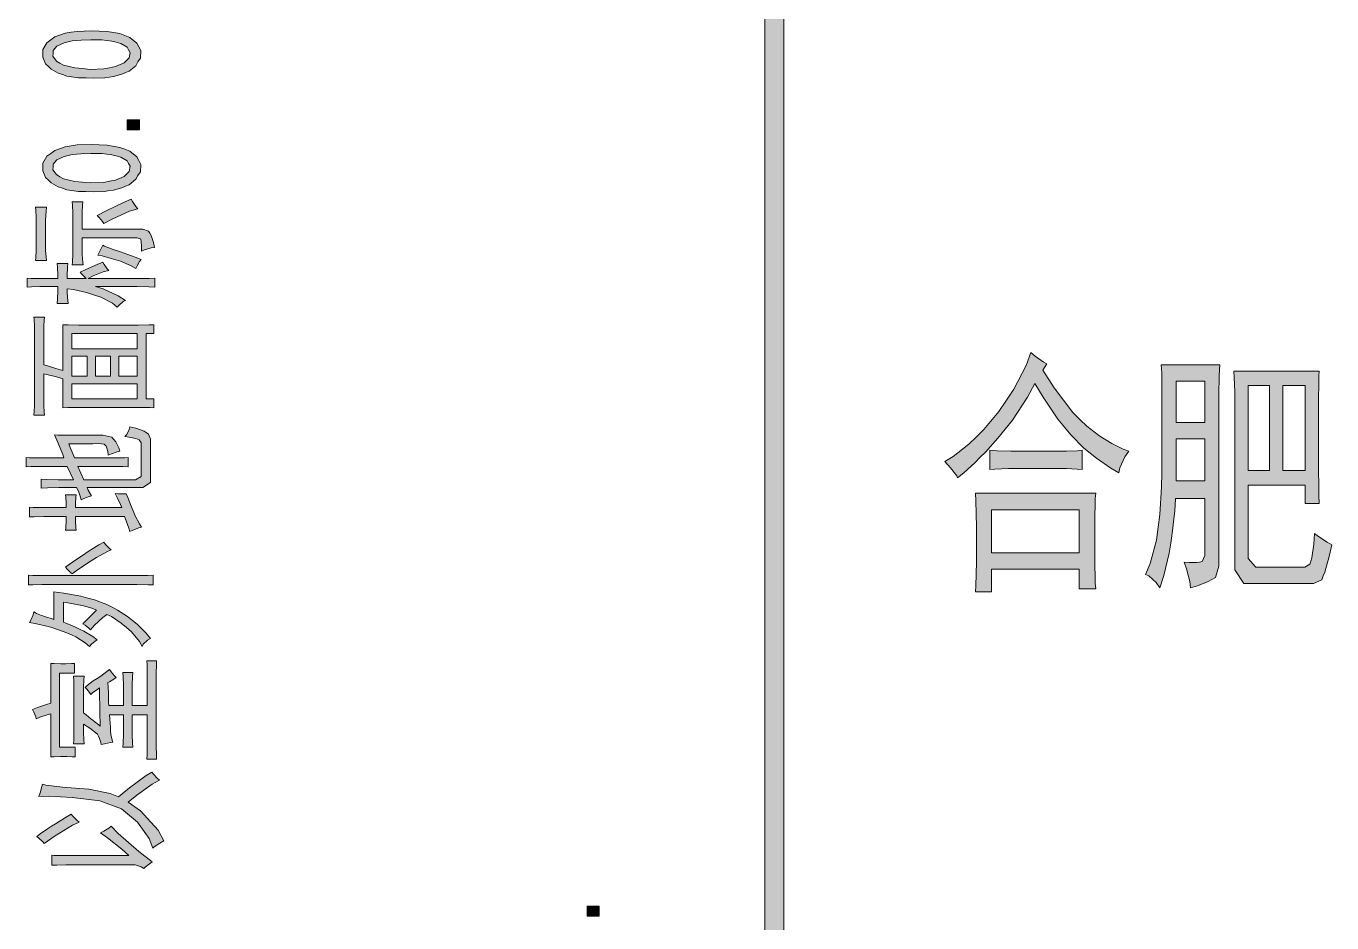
# Model space of a CAD drawing. Header units: millimetres. Extents: x 388 to 64525, y 87 to 607.
# Drawn here: x 64445.58 to 64478.62, y 561.09 to 583.79 of the extents above; entities that cross this region are included whole.
import ezdxf

# ---------------------------------------------------------------- set-up
doc = ezdxf.new("R2010")
doc.units = ezdxf.units.MM

msp = doc.modelspace()

# ---------------------------------------------------------------- hatches: boundary and pattern name
h = msp.add_hatch(color=0)
h.dxf.hatch_style = 2
h.paths.add_polyline_path([(64464.748, 320.182), (64464.268, 320.182), (64464.268, 597.224), (64464.748, 597.224)])
h = msp.add_hatch(color=0)
h.paths.add_polyline_path([(64447.087, 582.476), (64446.901, 582.483), (64446.604, 582.526), (64446.496, 582.562), (64446.389, 582.598), (64446.21, 582.702), (64446.138, 582.77), (64446.07, 582.838), (64445.998, 583.003), (64445.998, 583.099), (64445.998, 583.2), (64446.098, 583.368), (64446.202, 583.443), (64446.303, 583.515), (64446.561, 583.612), (64446.715, 583.633), (64446.869, 583.655), (64447.223, 583.669), (64447.424, 583.662), (64447.625, 583.655), (64447.951, 583.598), (64448.076, 583.551), (64448.202, 583.501), (64448.377, 583.357), (64448.427, 583.264), (64448.478, 583.168), (64448.467, 582.978), (64448.406, 582.881), (64448.349, 582.784), (64448.187, 582.652), (64448.091, 582.612), (64447.994, 582.573), (64447.786, 582.515), (64447.675, 582.498), (64447.567, 582.483), (64447.274, 582.472)])
h.paths.add_polyline_path([(64447.001, 582.713), (64447.195, 582.695), (64447.539, 582.705), (64447.689, 582.734), (64447.84, 582.763), (64448.055, 582.856), (64448.119, 582.92), (64448.18, 582.985), (64448.205, 583.117), (64448.169, 583.185), (64448.13, 583.254), (64447.976, 583.35), (64447.858, 583.383), (64447.743, 583.411), (64447.489, 583.443), (64447.352, 583.443), (64447.216, 583.443), (64446.966, 583.436), (64446.854, 583.426), (64446.743, 583.418), (64446.539, 583.368), (64446.446, 583.325), (64446.356, 583.282), (64446.26, 583.171), (64446.256, 583.099), (64446.253, 583.031), (64446.342, 582.906), (64446.432, 582.852), (64446.525, 582.799), (64446.808, 582.73)])
h = msp.add_hatch(color=0)
h.dxf.hatch_style = 2
h.paths.add_polyline_path([(64448.442, 581.419), (64448.442, 581.161), (64448.134, 581.161), (64448.134, 581.419)])
h = msp.add_hatch(color=0)
h.paths.add_polyline_path([(64447.087, 579.599), (64446.901, 579.606), (64446.604, 579.649), (64446.496, 579.685), (64446.389, 579.721), (64446.21, 579.825), (64446.138, 579.893), (64446.07, 579.961), (64445.998, 580.126), (64445.998, 580.222), (64445.998, 580.323), (64446.098, 580.495), (64446.202, 580.566), (64446.303, 580.638), (64446.561, 580.735), (64446.715, 580.756), (64446.869, 580.781), (64447.223, 580.796), (64447.424, 580.785), (64447.625, 580.778), (64447.951, 580.72), (64448.076, 580.674), (64448.202, 580.627), (64448.377, 580.484), (64448.427, 580.387), (64448.478, 580.29), (64448.467, 580.101), (64448.406, 580.004), (64448.349, 579.911), (64448.187, 579.775), (64448.091, 579.735), (64447.994, 579.696), (64447.786, 579.638), (64447.675, 579.624), (64447.567, 579.606), (64447.274, 579.595)])
h.paths.add_polyline_path([(64447.001, 579.835), (64447.195, 579.821), (64447.539, 579.832), (64447.689, 579.861), (64447.84, 579.886), (64448.055, 579.979), (64448.119, 580.043), (64448.18, 580.108), (64448.205, 580.24), (64448.169, 580.308), (64448.13, 580.376), (64447.976, 580.473), (64447.858, 580.505), (64447.743, 580.534), (64447.489, 580.566), (64447.352, 580.566), (64447.216, 580.566), (64446.966, 580.559), (64446.854, 580.548), (64446.743, 580.541), (64446.539, 580.491), (64446.446, 580.448), (64446.356, 580.405), (64446.26, 580.294), (64446.256, 580.222), (64446.253, 580.154), (64446.342, 580.029), (64446.432, 579.975), (64446.525, 579.925), (64446.808, 579.853)])
h = msp.add_hatch(color=0)
h.dxf.hatch_style = 2
h.paths.add_polyline_path([(64446.758, 578.947), (64446.758, 579.062), (64446.751, 579.259), (64446.743, 579.341), (64447.009, 579.341), (64447.001, 579.259), (64446.994, 579.083), (64446.994, 578.993), (64446.994, 578.646), (64448.413, 578.646), (64448.528, 578.646), (64448.675, 578.596), (64448.707, 578.546), (64448.743, 578.492), (64448.8, 578.313), (64448.821, 578.184), (64448.736, 578.173), (64448.574, 578.13), (64448.499, 578.094), (64448.499, 578.209), (64448.488, 578.349), (64448.478, 578.377), (64448.467, 578.402), (64448.384, 578.431), (64448.316, 578.431), (64446.994, 578.431), (64446.994, 578.151), (64446.994, 578.012), (64447.009, 577.807), (64447.023, 577.747), (64446.743, 577.747), (64446.751, 577.818), (64446.758, 578.022), (64446.758, 578.151)])
h = msp.add_hatch(color=0)
h.dxf.hatch_style = 2
h.paths.add_polyline_path([(64447.374, 578.993), (64447.614, 579.119), (64448.04, 579.327), (64448.23, 579.409), (64448.266, 579.348), (64448.352, 579.223), (64448.399, 579.162), (64448.194, 579.101), (64447.768, 578.915), (64447.542, 578.793), (64447.507, 578.847), (64447.424, 578.947)])
h = msp.add_hatch(color=0)
h.dxf.hatch_style = 2
h.paths.add_polyline_path([(64445.83, 578.825), (64445.83, 578.943), (64445.823, 579.133), (64445.815, 579.208), (64446.095, 579.208), (64446.081, 579.101), (64446.07, 578.875), (64446.07, 578.757), (64446.07, 578.209), (64446.07, 578.116), (64446.081, 577.944), (64446.095, 577.858), (64445.815, 577.858), (64445.823, 577.936), (64445.83, 578.112), (64445.83, 578.209)])
h = msp.add_hatch(color=0)
h.dxf.hatch_style = 2
h.paths.add_polyline_path([(64447.514, 578.241), (64447.557, 578.22), (64447.782, 578.134), (64447.965, 578.073), (64448.148, 578.012), (64448.406, 577.915), (64448.485, 577.883), (64448.449, 577.829), (64448.384, 577.718), (64448.356, 577.657), (64448.216, 577.729), (64447.962, 577.84), (64447.843, 577.876), (64447.729, 577.911), (64447.499, 577.972), (64447.388, 577.994), (64447.424, 578.055), (64447.485, 578.18)])
h = msp.add_hatch(color=0)
h.dxf.hatch_style = 2
h.paths.add_polyline_path([(64446.041, 577.195), (64445.926, 577.195), (64445.711, 577.191), (64445.604, 577.184), (64445.604, 577.41), (64445.704, 577.403), (64445.919, 577.399), (64446.041, 577.399), (64446.378, 577.399), (64446.378, 577.489), (64446.371, 577.678), (64446.364, 577.779), (64446.629, 577.779), (64446.622, 577.678), (64446.614, 577.489), (64446.614, 577.399), (64447.095, 577.399), (64447.059, 577.438), (64446.98, 577.517), (64446.94, 577.557), (64447.087, 577.628), (64447.374, 577.757), (64447.514, 577.815), (64447.55, 577.754), (64447.628, 577.646), (64447.668, 577.6), (64447.528, 577.567), (64447.27, 577.467), (64447.148, 577.399), (64448.245, 577.399), (64448.392, 577.399), (64448.689, 577.403), (64448.836, 577.41), (64448.836, 577.184), (64448.682, 577.191), (64448.384, 577.195), (64448.245, 577.195), (64447.331, 577.195), (64447.528, 577.141), (64447.908, 576.965), (64448.091, 576.847), (64448.033, 576.815), (64447.929, 576.729), (64447.879, 576.679), (64447.761, 576.776), (64447.464, 576.93), (64447.284, 576.987), (64447.105, 577.048), (64446.772, 577.123), (64446.614, 577.141), (64446.614, 577.034), (64446.629, 576.847), (64446.643, 576.768), (64446.364, 576.768), (64446.371, 576.876), (64446.378, 577.087), (64446.378, 577.195)])
h = msp.add_hatch(color=0)
h.paths.add_polyline_path([(64445.787, 576.116), (64445.787, 576.202), (64445.78, 576.353), (64445.772, 576.421), (64446.041, 576.421), (64446.034, 576.342), (64446.027, 576.192), (64446.027, 576.116), (64446.027, 575.217), (64446.088, 575.196), (64446.328, 575.124), (64446.503, 575.074), (64446.503, 576.231), (64446.636, 576.224), (64446.912, 576.217), (64447.052, 576.217), (64448.259, 576.217), (64448.413, 576.217), (64448.689, 576.224), (64448.807, 576.231), (64448.807, 576.005), (64448.61, 576.005), (64448.61, 574.354), (64448.807, 574.354), (64448.807, 574.128), (64448.714, 574.135), (64448.449, 574.139), (64448.273, 574.139), (64447.023, 574.139), (64446.89, 574.139), (64446.629, 574.135), (64446.503, 574.128), (64446.503, 574.859), (64446.342, 574.909), (64446.102, 574.97), (64446.027, 574.984), (64446.027, 574.275), (64446.027, 574.189), (64446.034, 574.02), (64446.041, 573.938), (64445.772, 573.938), (64445.78, 574.027), (64445.787, 574.196), (64445.787, 574.275)])
h.paths.add_polyline_path([(64448.384, 574.737), (64446.729, 574.737), (64446.729, 574.354), (64448.384, 574.354)])
h.paths.add_polyline_path([(64448.384, 576.005), (64446.729, 576.005), (64446.729, 575.622), (64448.384, 575.622)])
h.paths.add_polyline_path([(64448.384, 575.432), (64447.922, 575.432), (64447.922, 574.927), (64448.384, 574.927)])
h.paths.add_polyline_path([(64447.123, 575.432), (64446.729, 575.432), (64446.729, 574.927), (64447.123, 574.927)])
h.paths.add_polyline_path([(64447.711, 575.432), (64447.331, 575.432), (64447.331, 574.927), (64447.711, 574.927)])
h = msp.add_hatch(color=0)
h.dxf.hatch_style = 2
h.paths.add_polyline_path([(64471.305, 575.084), (64471.595, 574.629), (64472.064, 574.006), (64472.243, 573.834), (64472.422, 573.666), (64472.752, 573.408), (64472.903, 573.314), (64473.053, 573.225), (64473.343, 573.082), (64473.483, 573.028), (64473.383, 572.888), (64473.254, 572.612), (64473.225, 572.483), (64473.024, 572.601), (64472.662, 572.849), (64472.505, 572.978), (64472.344, 573.107), (64472.018, 573.44), (64471.853, 573.64), (64471.688, 573.841), (64471.315, 574.393), (64471.104, 574.744), (64470.914, 574.393), (64470.538, 573.816), (64470.355, 573.587), (64470.169, 573.361), (64469.853, 573.003), (64469.724, 572.874), (64469.595, 572.745), (64469.305, 572.483), (64469.144, 572.354), (64469.126, 572.404), (64468.965, 572.612), (64468.825, 572.77), (64469.033, 572.899), (64469.434, 573.211), (64469.624, 573.393), (64469.814, 573.576), (64470.194, 574.038), (64470.384, 574.318), (64470.574, 574.597), (64470.885, 575.199), (64471.004, 575.525), (64471.115, 575.436), (64471.315, 575.292), (64471.405, 575.238)])
h = msp.add_hatch(color=0)
h.paths.add_polyline_path([(64474.884, 570.222), (64475.013, 570.208), (64475.206, 570.208), (64475.274, 570.222), (64475.339, 570.237), (64475.403, 570.391), (64475.403, 570.534), (64475.403, 571.835), (64474.662, 571.835), (64474.644, 571.523), (64474.583, 570.957), (64474.544, 570.702), (64474.504, 570.448), (64474.364, 569.886), (64474.264, 569.574), (64474.174, 569.703), (64473.992, 569.871), (64473.902, 569.911), (64474.024, 570.183), (64474.182, 570.781), (64474.225, 571.107), (64474.264, 571.43), (64474.307, 572.121), (64474.314, 572.483), (64474.318, 572.849), (64474.321, 573.615), (64474.321, 574.017), (64474.321, 574.422), (64474.314, 575.016), (64474.303, 575.213), (64475.783, 575.213), (64475.772, 574.952), (64475.762, 574.447), (64475.762, 574.199), (64475.762, 570.351), (64475.762, 570.118), (64475.672, 569.832), (64475.583, 569.782), (64475.493, 569.728), (64475.224, 569.624), (64475.042, 569.574), (64475.024, 569.728), (64474.941, 570.054)])
h.paths.add_polyline_path([(64475.403, 572.275), (64475.403, 573.343), (64474.683, 573.343), (64474.683, 572.275)])
h.paths.add_polyline_path([(64475.403, 573.759), (64475.403, 574.798), (64474.683, 574.798), (64474.683, 573.759)])
h = msp.add_hatch(color=0)
h.paths.add_polyline_path([(64478.302, 575.056), (64478.291, 574.941), (64478.281, 574.146), (64478.281, 573.472), (64478.281, 572.795), (64478.291, 571.914), (64478.302, 571.702), (64477.944, 571.702), (64477.944, 572.171), (64476.503, 572.171), (64476.503, 570.534), (64476.503, 570.312), (64476.693, 570.093), (64476.883, 570.093), (64477.822, 570.093), (64477.933, 570.093), (64478.066, 570.169), (64478.091, 570.247), (64478.116, 570.326), (64478.162, 570.677), (64478.184, 570.95), (64478.281, 570.871), (64478.503, 570.728), (64478.621, 570.663), (64478.553, 570.366), (64478.442, 569.968), (64478.402, 569.871), (64478.363, 569.774), (64478.152, 569.678), (64477.983, 569.678), (64476.622, 569.678), (64476.392, 569.678), (64476.163, 570.029), (64476.163, 570.376), (64476.163, 574.303), (64476.163, 574.525), (64476.152, 574.902), (64476.142, 575.056)])
h.paths.add_polyline_path([(64477.944, 572.537), (64477.944, 574.694), (64477.381, 574.694), (64477.381, 572.537)])
h.paths.add_polyline_path([(64477.041, 572.537), (64477.041, 574.694), (64476.503, 574.694), (64476.503, 572.537)])
h = msp.add_hatch(color=0)
h.dxf.hatch_style = 2
h.paths.add_polyline_path([(64447.234, 571.903), (64447.148, 571.874), (64447.016, 571.824), (64446.966, 571.802), (64446.951, 571.863), (64446.897, 572.017), (64446.854, 572.107), (64446.532, 572.107), (64446.407, 572.107), (64446.116, 572.1), (64445.955, 572.096), (64445.955, 572.318), (64446.102, 572.315), (64446.385, 572.308), (64446.518, 572.308), (64446.772, 572.308), (64446.614, 572.644), (64446.055, 572.644), (64445.934, 572.644), (64445.697, 572.641), (64445.575, 572.634), (64445.575, 572.87), (64445.661, 572.863), (64445.905, 572.859), (64446.07, 572.859), (64446.532, 572.859), (64446.503, 572.942), (64446.385, 573.236), (64446.292, 573.443), (64446.378, 573.436), (64446.622, 573.433), (64446.783, 573.433), (64447.331, 573.433), (64447.514, 573.436), (64447.747, 573.383), (64447.797, 573.325), (64447.843, 573.264), (64447.922, 573.117), (64447.951, 573.028), (64447.879, 573.01), (64447.732, 572.96), (64447.653, 572.927), (64447.643, 573.028), (64447.603, 573.153), (64447.578, 573.178), (64447.553, 573.203), (64447.395, 573.225), (64447.263, 573.218), (64446.657, 573.218), (64446.693, 573.125), (64446.765, 572.942), (64446.797, 572.859), (64447.739, 572.859), (64447.865, 572.859), (64448.076, 572.863), (64448.162, 572.87), (64448.162, 572.634), (64448.033, 572.641), (64447.825, 572.644), (64447.739, 572.644), (64446.883, 572.644), (64447.037, 572.308), (64448.202, 572.308), (64448.345, 572.308), (64448.485, 572.386), (64448.485, 572.465), (64448.485, 573.185), (64448.485, 573.239), (64448.438, 573.314), (64448.392, 573.332), (64448.349, 573.347), (64448.187, 573.383), (64448.076, 573.397), (64448.126, 573.454), (64448.187, 573.58), (64448.202, 573.644), (64448.356, 573.612), (64448.564, 573.54), (64448.617, 573.501), (64448.671, 573.461), (64448.721, 573.336), (64448.721, 573.254), (64448.721, 572.365), (64448.721, 572.24), (64448.531, 572.111), (64448.345, 572.107), (64447.123, 572.107), (64447.148, 572.039), (64447.206, 571.939)])
h = msp.add_hatch(color=0)
h.dxf.hatch_style = 2
h.paths.add_polyline_path([(64471.745, 573.028), (64471.903, 573.028), (64472.182, 573.042), (64472.304, 573.056), (64472.304, 572.562), (64472.175, 572.576), (64471.903, 572.587), (64471.763, 572.587), (64470.645, 572.587), (64470.434, 572.587), (64470.093, 572.576), (64469.965, 572.562), (64469.965, 573.056), (64470.154, 573.042), (64470.495, 573.028), (64470.645, 573.028)])
h = msp.add_hatch(color=0)
h.dxf.hatch_style = 2
h.paths.add_polyline_path([(64447.994, 571.602), (64447.965, 571.681), (64447.879, 571.86), (64447.825, 571.96), (64447.901, 571.953), (64448.04, 571.949), (64448.105, 571.949), (64448.148, 571.853), (64448.237, 571.638), (64448.288, 571.516), (64448.338, 571.394), (64448.442, 571.19), (64448.499, 571.107), (64448.427, 571.089), (64448.28, 571.032), (64448.202, 570.993), (64448.177, 571.079), (64448.105, 571.269), (64448.062, 571.376), (64446.826, 571.376), (64446.826, 571.269), (64446.833, 571.093), (64446.84, 571.029), (64446.575, 571.029), (64446.582, 571.093), (64446.589, 571.269), (64446.589, 571.376), (64446.138, 571.376), (64446.02, 571.376), (64445.78, 571.369), (64445.661, 571.365), (64445.661, 571.613), (64445.751, 571.605), (64445.991, 571.602), (64446.138, 571.602), (64446.589, 571.602), (64446.589, 571.702), (64446.582, 571.863), (64446.575, 571.928), (64446.84, 571.928), (64446.833, 571.863), (64446.826, 571.702), (64446.826, 571.602)])
h = msp.add_hatch(color=0)
h.paths.add_polyline_path([(64472.645, 571.964), (64472.634, 571.835), (64472.623, 571.236), (64472.623, 570.767), (64472.623, 570.301), (64472.634, 569.688), (64472.645, 569.545), (64472.225, 569.545), (64472.225, 570.04), (64470.004, 570.04), (64470.004, 569.47), (64469.603, 569.47), (64469.613, 569.624), (64469.624, 570.222), (64469.624, 570.663), (64469.624, 571.118), (64469.613, 571.77), (64469.603, 571.964)])
h.paths.add_polyline_path([(64472.225, 570.455), (64472.225, 571.548), (64470.004, 571.548), (64470.004, 570.455)])
h = msp.add_hatch(color=0)
h.dxf.hatch_style = 2
h.paths.add_polyline_path([(64446.575, 570.093), (64446.643, 570.144), (64446.858, 570.294), (64447.001, 570.391), (64447.145, 570.491), (64447.417, 570.656), (64447.542, 570.724), (64447.585, 570.667), (64447.675, 570.573), (64447.725, 570.534), (64447.614, 570.484), (64447.36, 570.341), (64447.22, 570.251), (64447.08, 570.161), (64446.84, 570), (64446.743, 569.925), (64446.7, 569.961), (64446.614, 570.043)])
h = msp.add_hatch(color=0)
h.dxf.hatch_style = 2
h.paths.add_polyline_path([(64445.633, 569.893), (64445.744, 569.886), (64445.969, 569.882), (64446.081, 569.882), (64448.245, 569.882), (64448.377, 569.882), (64448.653, 569.886), (64448.793, 569.893), (64448.793, 569.646), (64448.653, 569.649), (64448.377, 569.656), (64448.245, 569.656), (64446.081, 569.656), (64445.969, 569.656), (64445.744, 569.649), (64445.633, 569.646)])
h = msp.add_hatch(color=0)
h.dxf.hatch_style = 2
h.paths.add_polyline_path([(64445.772, 568.961), (64445.837, 568.925), (64445.962, 568.872), (64446.027, 568.854), (64446.088, 568.832), (64446.217, 568.793), (64446.278, 568.768), (64446.278, 569.466), (64446.532, 569.438), (64446.958, 569.362), (64447.134, 569.312), (64447.309, 569.266), (64447.621, 569.147), (64447.754, 569.079), (64447.886, 569.008), (64448.144, 568.843), (64448.266, 568.746), (64448.388, 568.649), (64448.617, 568.42), (64448.721, 568.284), (64448.646, 568.245), (64448.538, 568.144), (64448.513, 568.083), (64448.442, 568.212), (64448.241, 568.456), (64448.112, 568.567), (64447.983, 568.678), (64447.732, 568.843), (64447.614, 568.893), (64447.514, 568.818), (64447.309, 568.628), (64447.206, 568.51), (64447.163, 568.549), (64447.066, 568.624), (64447.009, 568.657), (64447.123, 568.768), (64447.299, 568.943), (64447.36, 569.004), (64447.263, 569.044), (64447.059, 569.104), (64446.951, 569.13), (64446.847, 569.151), (64446.629, 569.19), (64446.518, 569.208), (64446.518, 568.703), (64446.607, 568.667), (64446.811, 568.581), (64446.926, 568.528), (64447.037, 568.474), (64447.263, 568.338), (64447.374, 568.252), (64447.324, 568.223), (64447.227, 568.141), (64447.177, 568.083), (64447.066, 568.18), (64446.837, 568.327), (64446.722, 568.381), (64446.604, 568.434), (64446.371, 568.52), (64446.249, 568.556), (64446.131, 568.589), (64445.837, 568.657), (64445.661, 568.689), (64445.697, 568.753), (64445.751, 568.886)])
h = msp.add_hatch(color=0)
h.dxf.hatch_style = 2
h.paths.add_polyline_path([(64446.786, 566.994), (64446.786, 567.059), (64446.779, 567.227), (64446.772, 567.334), (64447.041, 567.334), (64447.034, 567.231), (64447.026, 567.062), (64447.026, 566.994), (64447.026, 566.41), (64447.091, 566.356), (64447.209, 566.256), (64447.266, 566.217), (64447.32, 566.174), (64447.413, 566.102), (64447.446, 566.073), (64447.446, 566.159), (64447.442, 566.349), (64447.442, 566.457), (64447.438, 566.564), (64447.435, 566.854), (64447.435, 567.041), (64447.378, 567.001), (64447.266, 566.919), (64447.209, 566.872), (64447.18, 566.919), (64447.109, 567.008), (64447.069, 567.051), (64447.123, 567.102), (64447.274, 567.216), (64447.37, 567.277), (64447.464, 567.338), (64447.621, 567.449), (64447.686, 567.503), (64447.729, 567.446), (64447.811, 567.345), (64447.854, 567.299), (64447.793, 567.256), (64447.686, 567.191), (64447.643, 567.177), (64447.65, 567.059), (64447.657, 566.894), (64447.657, 566.851), (64447.657, 566.804), (64447.664, 566.675), (64447.671, 566.593), (64448.037, 566.593), (64448.037, 567.041), (64448.037, 567.127), (64448.03, 567.317), (64448.022, 567.424), (64448.277, 567.424), (64448.27, 567.317), (64448.263, 567.127), (64448.263, 567.041), (64448.263, 566.593), (64448.642, 566.593), (64448.642, 567.299), (64448.642, 567.41), (64448.635, 567.625), (64448.628, 567.725), (64448.879, 567.725), (64448.872, 567.625), (64448.864, 567.41), (64448.864, 567.299), (64448.864, 565.658), (64448.864, 565.565), (64448.872, 565.35), (64448.879, 565.231), (64448.628, 565.231), (64448.635, 565.35), (64448.642, 565.565), (64448.642, 565.658), (64448.642, 566.356), (64448.263, 566.356), (64448.263, 565.962), (64448.263, 565.851), (64448.27, 565.636), (64448.277, 565.536), (64448.022, 565.536), (64448.03, 565.636), (64448.037, 565.855), (64448.037, 565.973), (64448.037, 566.356), (64447.686, 566.356), (64447.693, 566.249), (64447.707, 566.045), (64447.714, 565.951), (64447.722, 565.855), (64447.75, 565.715), (64447.772, 565.668), (64447.707, 565.654), (64447.56, 565.618), (64447.474, 565.604), (64447.467, 565.654), (64447.435, 565.758), (64447.406, 565.812), (64447.378, 565.865), (64447.188, 566.02), (64447.026, 566.12), (64447.026, 566.005), (64447.026, 565.912), (64447.034, 565.722), (64447.041, 565.625), (64446.772, 565.625), (64446.779, 565.722), (64446.786, 565.912), (64446.786, 566.005)])
h = msp.add_hatch(color=0)
h.dxf.hatch_style = 2
h.paths.add_polyline_path([(64445.733, 566.489), (64445.862, 566.539), (64446.091, 566.618), (64446.199, 566.647), (64446.199, 567.657), (64446.288, 567.653), (64446.45, 567.646), (64446.521, 567.646), (64446.582, 567.646), (64446.725, 567.653), (64446.801, 567.657), (64446.801, 567.41), (64446.421, 567.41), (64446.421, 565.536), (64446.815, 565.536), (64446.815, 565.289), (64446.743, 565.292), (64446.604, 565.299), (64446.536, 565.299), (64446.457, 565.299), (64446.288, 565.292), (64446.199, 565.289), (64446.199, 566.378), (64446.106, 566.36), (64445.923, 566.299), (64445.833, 566.252), (64445.819, 566.306), (64445.769, 566.424)])
h = msp.add_hatch(color=0)
h.dxf.hatch_style = 2
h.paths.add_polyline_path([(64445.987, 564.601), (64446.077, 564.576), (64446.5, 564.522), (64446.829, 564.497), (64447.159, 564.472), (64447.7, 564.361), (64447.911, 564.278), (64448.191, 564.508), (64448.614, 564.823), (64448.753, 564.905), (64448.796, 564.855), (64448.893, 564.755), (64448.95, 564.705), (64448.768, 564.601), (64448.374, 564.321), (64448.162, 564.142), (64448.467, 563.924), (64448.915, 563.433), (64449.062, 563.164), (64448.958, 563.107), (64448.818, 563.017), (64448.782, 562.985), (64448.689, 563.225), (64448.395, 563.637), (64448.191, 563.805), (64447.987, 563.974), (64447.438, 564.181), (64447.091, 564.221), (64446.74, 564.26), (64446.149, 564.293), (64445.901, 564.289), (64445.93, 564.382), (64445.973, 564.54)])
h = msp.add_hatch(color=0)
h.dxf.hatch_style = 2
h.paths.add_polyline_path([(64445.848, 563.275), (64445.93, 563.34), (64446.116, 563.468), (64446.217, 563.537), (64446.321, 563.601), (64446.568, 563.755), (64446.718, 563.838), (64446.758, 563.787), (64446.858, 563.687), (64446.915, 563.637), (64446.751, 563.562), (64446.31, 563.293), (64446.03, 563.096), (64445.995, 563.142), (64445.901, 563.232)])
h = msp.add_hatch(color=0)
h.dxf.hatch_style = 2
h.paths.add_polyline_path([(64447.46, 563.368), (64447.539, 563.408), (64447.671, 563.49), (64447.729, 563.537), (64447.904, 563.35), (64448.424, 562.899), (64448.768, 562.637), (64448.696, 562.587), (64448.592, 562.501), (64448.556, 562.469), (64448.488, 562.512), (64448.331, 562.558), (64448.248, 562.558), (64446.69, 562.558), (64446.582, 562.558), (64446.353, 562.551), (64446.224, 562.548), (64446.224, 562.806), (64446.274, 562.798), (64446.435, 562.795), (64446.55, 562.795), (64448.177, 562.795), (64447.994, 562.956), (64447.636, 563.243)])
h = msp.add_hatch(color=0)
h.dxf.hatch_style = 2
h.paths.add_polyline_path([(64460.079, 561.516), (64460.079, 561.258), (64459.771, 561.258), (64459.771, 561.516)])

# ---------------------------------------------------------------- linework, layer by layer
at = {"color": 0, "lineweight": 0}
for points in [[(64464.748, 320.182), (64464.268, 320.182), (64464.268, 597.224), (64464.748, 597.224)], [(64447.087, 582.476), (64446.901, 582.483), (64446.604, 582.526), (64446.496, 582.562), (64446.389, 582.598), (64446.21, 582.702), (64446.138, 582.77), (64446.07, 582.838), (64445.998, 583.003), (64445.998, 583.099), (64445.998, 583.2), (64446.098, 583.368), (64446.202, 583.443), (64446.303, 583.515), (64446.561, 583.612), (64446.715, 583.633), (64446.869, 583.655), (64447.223, 583.669), (64447.424, 583.662), (64447.625, 583.655), (64447.951, 583.598), (64448.076, 583.551), (64448.202, 583.501), (64448.377, 583.357), (64448.427, 583.264), (64448.478, 583.168), (64448.467, 582.978), (64448.406, 582.881), (64448.349, 582.784), (64448.187, 582.652), (64448.091, 582.612), (64447.994, 582.573), (64447.786, 582.515), (64447.675, 582.498), (64447.567, 582.483), (64447.274, 582.472)], [(64447.001, 582.713), (64447.195, 582.695), (64447.539, 582.705), (64447.689, 582.734), (64447.84, 582.763), (64448.055, 582.856), (64448.119, 582.92), (64448.18, 582.985), (64448.205, 583.117), (64448.169, 583.185), (64448.13, 583.254), (64447.976, 583.35), (64447.858, 583.383), (64447.743, 583.411), (64447.489, 583.443), (64447.352, 583.443), (64447.216, 583.443), (64446.966, 583.436), (64446.854, 583.426), (64446.743, 583.418), (64446.539, 583.368), (64446.446, 583.325), (64446.356, 583.282), (64446.26, 583.171), (64446.256, 583.099), (64446.253, 583.031), (64446.342, 582.906), (64446.432, 582.852), (64446.525, 582.799), (64446.808, 582.73)], [(64448.442, 581.419), (64448.442, 581.161), (64448.134, 581.161), (64448.134, 581.419)], [(64447.087, 579.599), (64446.901, 579.606), (64446.604, 579.649), (64446.496, 579.685), (64446.389, 579.721), (64446.21, 579.825), (64446.138, 579.893), (64446.07, 579.961), (64445.998, 580.126), (64445.998, 580.222), (64445.998, 580.323), (64446.098, 580.495), (64446.202, 580.566), (64446.303, 580.638), (64446.561, 580.735), (64446.715, 580.756), (64446.869, 580.781), (64447.223, 580.796), (64447.424, 580.785), (64447.625, 580.778), (64447.951, 580.72), (64448.076, 580.674), (64448.202, 580.627), (64448.377, 580.484), (64448.427, 580.387), (64448.478, 580.29), (64448.467, 580.101), (64448.406, 580.004), (64448.349, 579.911), (64448.187, 579.775), (64448.091, 579.735), (64447.994, 579.696), (64447.786, 579.638), (64447.675, 579.624), (64447.567, 579.606), (64447.274, 579.595)], [(64447.001, 579.835), (64447.195, 579.821), (64447.539, 579.832), (64447.689, 579.861), (64447.84, 579.886), (64448.055, 579.979), (64448.119, 580.043), (64448.18, 580.108), (64448.205, 580.24), (64448.169, 580.308), (64448.13, 580.376), (64447.976, 580.473), (64447.858, 580.505), (64447.743, 580.534), (64447.489, 580.566), (64447.352, 580.566), (64447.216, 580.566), (64446.966, 580.559), (64446.854, 580.548), (64446.743, 580.541), (64446.539, 580.491), (64446.446, 580.448), (64446.356, 580.405), (64446.26, 580.294), (64446.256, 580.222), (64446.253, 580.154), (64446.342, 580.029), (64446.432, 579.975), (64446.525, 579.925), (64446.808, 579.853)], [(64446.758, 578.947), (64446.758, 579.062), (64446.751, 579.259), (64446.743, 579.341), (64447.009, 579.341), (64447.001, 579.259), (64446.994, 579.083), (64446.994, 578.993), (64446.994, 578.646), (64448.413, 578.646), (64448.528, 578.646), (64448.675, 578.596), (64448.707, 578.546), (64448.743, 578.492), (64448.8, 578.313), (64448.821, 578.184), (64448.736, 578.173), (64448.574, 578.13), (64448.499, 578.094), (64448.499, 578.209), (64448.488, 578.349), (64448.478, 578.377), (64448.467, 578.402), (64448.384, 578.431), (64448.316, 578.431), (64446.994, 578.431), (64446.994, 578.151), (64446.994, 578.012), (64447.009, 577.807), (64447.023, 577.747), (64446.743, 577.747), (64446.751, 577.818), (64446.758, 578.022), (64446.758, 578.151)], [(64447.374, 578.993), (64447.614, 579.119), (64448.04, 579.327), (64448.23, 579.409), (64448.266, 579.348), (64448.352, 579.223), (64448.399, 579.162), (64448.194, 579.101), (64447.768, 578.915), (64447.542, 578.793), (64447.507, 578.847), (64447.424, 578.947)], [(64445.83, 578.825), (64445.83, 578.943), (64445.823, 579.133), (64445.815, 579.208), (64446.095, 579.208), (64446.081, 579.101), (64446.07, 578.875), (64446.07, 578.757), (64446.07, 578.209), (64446.07, 578.116), (64446.081, 577.944), (64446.095, 577.858), (64445.815, 577.858), (64445.823, 577.936), (64445.83, 578.112), (64445.83, 578.209)], [(64447.514, 578.241), (64447.557, 578.22), (64447.782, 578.134), (64447.965, 578.073), (64448.148, 578.012), (64448.406, 577.915), (64448.485, 577.883), (64448.449, 577.829), (64448.384, 577.718), (64448.356, 577.657), (64448.216, 577.729), (64447.962, 577.84), (64447.843, 577.876), (64447.729, 577.911), (64447.499, 577.972), (64447.388, 577.994), (64447.424, 578.055), (64447.485, 578.18)], [(64446.041, 577.195), (64445.926, 577.195), (64445.711, 577.191), (64445.604, 577.184), (64445.604, 577.41), (64445.704, 577.403), (64445.919, 577.399), (64446.041, 577.399), (64446.378, 577.399), (64446.378, 577.489), (64446.371, 577.678), (64446.364, 577.779), (64446.629, 577.779), (64446.622, 577.678), (64446.614, 577.489), (64446.614, 577.399), (64447.095, 577.399), (64447.059, 577.438), (64446.98, 577.517), (64446.94, 577.557), (64447.087, 577.628), (64447.374, 577.757), (64447.514, 577.815), (64447.55, 577.754), (64447.628, 577.646), (64447.668, 577.6), (64447.528, 577.567), (64447.27, 577.467), (64447.148, 577.399), (64448.245, 577.399), (64448.392, 577.399), (64448.689, 577.403), (64448.836, 577.41), (64448.836, 577.184), (64448.682, 577.191), (64448.384, 577.195), (64448.245, 577.195), (64447.331, 577.195), (64447.528, 577.141), (64447.908, 576.965), (64448.091, 576.847), (64448.033, 576.815), (64447.929, 576.729), (64447.879, 576.679), (64447.761, 576.776), (64447.464, 576.93), (64447.284, 576.987), (64447.105, 577.048), (64446.772, 577.123), (64446.614, 577.141), (64446.614, 577.034), (64446.629, 576.847), (64446.643, 576.768), (64446.364, 576.768), (64446.371, 576.876), (64446.378, 577.087), (64446.378, 577.195)], [(64445.787, 576.116), (64445.787, 576.202), (64445.78, 576.353), (64445.772, 576.421), (64446.041, 576.421), (64446.034, 576.342), (64446.027, 576.192), (64446.027, 576.116), (64446.027, 575.217), (64446.088, 575.196), (64446.328, 575.124), (64446.503, 575.074), (64446.503, 576.231), (64446.636, 576.224), (64446.912, 576.217), (64447.052, 576.217), (64448.259, 576.217), (64448.413, 576.217), (64448.689, 576.224), (64448.807, 576.231), (64448.807, 576.005), (64448.61, 576.005), (64448.61, 574.354), (64448.807, 574.354), (64448.807, 574.128), (64448.714, 574.135), (64448.449, 574.139), (64448.273, 574.139), (64447.023, 574.139), (64446.89, 574.139), (64446.629, 574.135), (64446.503, 574.128), (64446.503, 574.859), (64446.342, 574.909), (64446.102, 574.97), (64446.027, 574.984), (64446.027, 574.275), (64446.027, 574.189), (64446.034, 574.02), (64446.041, 573.938), (64445.772, 573.938), (64445.78, 574.027), (64445.787, 574.196), (64445.787, 574.275)], [(64448.384, 576.005), (64446.729, 576.005), (64446.729, 575.622), (64448.384, 575.622)], [(64447.123, 575.432), (64446.729, 575.432), (64446.729, 574.927), (64447.123, 574.927)], [(64447.711, 575.432), (64447.331, 575.432), (64447.331, 574.927), (64447.711, 574.927)], [(64448.384, 575.432), (64447.922, 575.432), (64447.922, 574.927), (64448.384, 574.927)], [(64471.305, 575.084), (64471.595, 574.629), (64472.064, 574.006), (64472.243, 573.834), (64472.422, 573.666), (64472.752, 573.408), (64472.903, 573.314), (64473.053, 573.225), (64473.343, 573.082), (64473.483, 573.028), (64473.383, 572.888), (64473.254, 572.612), (64473.225, 572.483), (64473.024, 572.601), (64472.662, 572.849), (64472.505, 572.978), (64472.344, 573.107), (64472.018, 573.44), (64471.853, 573.64), (64471.688, 573.841), (64471.315, 574.393), (64471.104, 574.744), (64470.914, 574.393), (64470.538, 573.816), (64470.355, 573.587), (64470.169, 573.361), (64469.853, 573.003), (64469.724, 572.874), (64469.595, 572.745), (64469.305, 572.483), (64469.144, 572.354), (64469.126, 572.404), (64468.965, 572.612), (64468.825, 572.77), (64469.033, 572.899), (64469.434, 573.211), (64469.624, 573.393), (64469.814, 573.576), (64470.194, 574.038), (64470.384, 574.318), (64470.574, 574.597), (64470.885, 575.199), (64471.004, 575.525), (64471.115, 575.436), (64471.315, 575.292), (64471.405, 575.238)], [(64474.884, 570.222), (64475.013, 570.208), (64475.206, 570.208), (64475.274, 570.222), (64475.339, 570.237), (64475.403, 570.391), (64475.403, 570.534), (64475.403, 571.835), (64474.662, 571.835), (64474.644, 571.523), (64474.583, 570.957), (64474.544, 570.702), (64474.504, 570.448), (64474.364, 569.886), (64474.264, 569.574), (64474.174, 569.703), (64473.992, 569.871), (64473.902, 569.911), (64474.024, 570.183), (64474.182, 570.781), (64474.225, 571.107), (64474.264, 571.43), (64474.307, 572.121), (64474.314, 572.483), (64474.318, 572.849), (64474.321, 573.615), (64474.321, 574.017), (64474.321, 574.422), (64474.314, 575.016), (64474.303, 575.213), (64475.783, 575.213), (64475.772, 574.952), (64475.762, 574.447), (64475.762, 574.199), (64475.762, 570.351), (64475.762, 570.118), (64475.672, 569.832), (64475.583, 569.782), (64475.493, 569.728), (64475.224, 569.624), (64475.042, 569.574), (64475.024, 569.728), (64474.941, 570.054)], [(64478.302, 575.056), (64478.291, 574.941), (64478.281, 574.146), (64478.281, 573.472), (64478.281, 572.795), (64478.291, 571.914), (64478.302, 571.702), (64477.944, 571.702), (64477.944, 572.171), (64476.503, 572.171), (64476.503, 570.534), (64476.503, 570.312), (64476.693, 570.093), (64476.883, 570.093), (64477.822, 570.093), (64477.933, 570.093), (64478.066, 570.169), (64478.091, 570.247), (64478.116, 570.326), (64478.162, 570.677), (64478.184, 570.95), (64478.281, 570.871), (64478.503, 570.728), (64478.621, 570.663), (64478.553, 570.366), (64478.442, 569.968), (64478.402, 569.871), (64478.363, 569.774), (64478.152, 569.678), (64477.983, 569.678), (64476.622, 569.678), (64476.392, 569.678), (64476.163, 570.029), (64476.163, 570.376), (64476.163, 574.303), (64476.163, 574.525), (64476.152, 574.902), (64476.142, 575.056)], [(64448.384, 574.737), (64446.729, 574.737), (64446.729, 574.354), (64448.384, 574.354)], [(64475.403, 573.759), (64475.403, 574.798), (64474.683, 574.798), (64474.683, 573.759)], [(64477.041, 572.537), (64477.041, 574.694), (64476.503, 574.694), (64476.503, 572.537)], [(64477.944, 572.537), (64477.944, 574.694), (64477.381, 574.694), (64477.381, 572.537)], [(64447.234, 571.903), (64447.148, 571.874), (64447.016, 571.824), (64446.966, 571.802), (64446.951, 571.863), (64446.897, 572.017), (64446.854, 572.107), (64446.532, 572.107), (64446.407, 572.107), (64446.116, 572.1), (64445.955, 572.096), (64445.955, 572.318), (64446.102, 572.315), (64446.385, 572.308), (64446.518, 572.308), (64446.772, 572.308), (64446.614, 572.644), (64446.055, 572.644), (64445.934, 572.644), (64445.697, 572.641), (64445.575, 572.634), (64445.575, 572.87), (64445.661, 572.863), (64445.905, 572.859), (64446.07, 572.859), (64446.532, 572.859), (64446.503, 572.942), (64446.385, 573.236), (64446.292, 573.443), (64446.378, 573.436), (64446.622, 573.433), (64446.783, 573.433), (64447.331, 573.433), (64447.514, 573.436), (64447.747, 573.383), (64447.797, 573.325), (64447.843, 573.264), (64447.922, 573.117), (64447.951, 573.028), (64447.879, 573.01), (64447.732, 572.96), (64447.653, 572.927), (64447.643, 573.028), (64447.603, 573.153), (64447.578, 573.178), (64447.553, 573.203), (64447.395, 573.225), (64447.263, 573.218), (64446.657, 573.218), (64446.693, 573.125), (64446.765, 572.942), (64446.797, 572.859), (64447.739, 572.859), (64447.865, 572.859), (64448.076, 572.863), (64448.162, 572.87), (64448.162, 572.634), (64448.033, 572.641), (64447.825, 572.644), (64447.739, 572.644), (64446.883, 572.644), (64447.037, 572.308), (64448.202, 572.308), (64448.345, 572.308), (64448.485, 572.386), (64448.485, 572.465), (64448.485, 573.185), (64448.485, 573.239), (64448.438, 573.314), (64448.392, 573.332), (64448.349, 573.347), (64448.187, 573.383), (64448.076, 573.397), (64448.126, 573.454), (64448.187, 573.58), (64448.202, 573.644), (64448.356, 573.612), (64448.564, 573.54), (64448.617, 573.501), (64448.671, 573.461), (64448.721, 573.336), (64448.721, 573.254), (64448.721, 572.365), (64448.721, 572.24), (64448.531, 572.111), (64448.345, 572.107), (64447.123, 572.107), (64447.148, 572.039), (64447.206, 571.939)], [(64475.403, 572.275), (64475.403, 573.343), (64474.683, 573.343), (64474.683, 572.275)], [(64471.745, 573.028), (64471.903, 573.028), (64472.182, 573.042), (64472.304, 573.056), (64472.304, 572.562), (64472.175, 572.576), (64471.903, 572.587), (64471.763, 572.587), (64470.645, 572.587), (64470.434, 572.587), (64470.093, 572.576), (64469.965, 572.562), (64469.965, 573.056), (64470.154, 573.042), (64470.495, 573.028), (64470.645, 573.028)], [(64447.994, 571.602), (64447.965, 571.681), (64447.879, 571.86), (64447.825, 571.96), (64447.901, 571.953), (64448.04, 571.949), (64448.105, 571.949), (64448.148, 571.853), (64448.237, 571.638), (64448.288, 571.516), (64448.338, 571.394), (64448.442, 571.19), (64448.499, 571.107), (64448.427, 571.089), (64448.28, 571.032), (64448.202, 570.993), (64448.177, 571.079), (64448.105, 571.269), (64448.062, 571.376), (64446.826, 571.376), (64446.826, 571.269), (64446.833, 571.093), (64446.84, 571.029), (64446.575, 571.029), (64446.582, 571.093), (64446.589, 571.269), (64446.589, 571.376), (64446.138, 571.376), (64446.02, 571.376), (64445.78, 571.369), (64445.661, 571.365), (64445.661, 571.613), (64445.751, 571.605), (64445.991, 571.602), (64446.138, 571.602), (64446.589, 571.602), (64446.589, 571.702), (64446.582, 571.863), (64446.575, 571.928), (64446.84, 571.928), (64446.833, 571.863), (64446.826, 571.702), (64446.826, 571.602)], [(64472.645, 571.964), (64472.634, 571.835), (64472.623, 571.236), (64472.623, 570.767), (64472.623, 570.301), (64472.634, 569.688), (64472.645, 569.545), (64472.225, 569.545), (64472.225, 570.04), (64470.004, 570.04), (64470.004, 569.47), (64469.603, 569.47), (64469.613, 569.624), (64469.624, 570.222), (64469.624, 570.663), (64469.624, 571.118), (64469.613, 571.77), (64469.603, 571.964)], [(64472.225, 570.455), (64472.225, 571.548), (64470.004, 571.548), (64470.004, 570.455)], [(64446.575, 570.093), (64446.643, 570.144), (64446.858, 570.294), (64447.001, 570.391), (64447.145, 570.491), (64447.417, 570.656), (64447.542, 570.724), (64447.585, 570.667), (64447.675, 570.573), (64447.725, 570.534), (64447.614, 570.484), (64447.36, 570.341), (64447.22, 570.251), (64447.08, 570.161), (64446.84, 570), (64446.743, 569.925), (64446.7, 569.961), (64446.614, 570.043)], [(64445.633, 569.893), (64445.744, 569.886), (64445.969, 569.882), (64446.081, 569.882), (64448.245, 569.882), (64448.377, 569.882), (64448.653, 569.886), (64448.793, 569.893), (64448.793, 569.646), (64448.653, 569.649), (64448.377, 569.656), (64448.245, 569.656), (64446.081, 569.656), (64445.969, 569.656), (64445.744, 569.649), (64445.633, 569.646)], [(64445.772, 568.961), (64445.837, 568.925), (64445.962, 568.872), (64446.027, 568.854), (64446.088, 568.832), (64446.217, 568.793), (64446.278, 568.768), (64446.278, 569.466), (64446.532, 569.438), (64446.958, 569.362), (64447.134, 569.312), (64447.309, 569.266), (64447.621, 569.147), (64447.754, 569.079), (64447.886, 569.008), (64448.144, 568.843), (64448.266, 568.746), (64448.388, 568.649), (64448.617, 568.42), (64448.721, 568.284), (64448.646, 568.245), (64448.538, 568.144), (64448.513, 568.083), (64448.442, 568.212), (64448.241, 568.456), (64448.112, 568.567), (64447.983, 568.678), (64447.732, 568.843), (64447.614, 568.893), (64447.514, 568.818), (64447.309, 568.628), (64447.206, 568.51), (64447.163, 568.549), (64447.066, 568.624), (64447.009, 568.657), (64447.123, 568.768), (64447.299, 568.943), (64447.36, 569.004), (64447.263, 569.044), (64447.059, 569.104), (64446.951, 569.13), (64446.847, 569.151), (64446.629, 569.19), (64446.518, 569.208), (64446.518, 568.703), (64446.607, 568.667), (64446.811, 568.581), (64446.926, 568.528), (64447.037, 568.474), (64447.263, 568.338), (64447.374, 568.252), (64447.324, 568.223), (64447.227, 568.141), (64447.177, 568.083), (64447.066, 568.18), (64446.837, 568.327), (64446.722, 568.381), (64446.604, 568.434), (64446.371, 568.52), (64446.249, 568.556), (64446.131, 568.589), (64445.837, 568.657), (64445.661, 568.689), (64445.697, 568.753), (64445.751, 568.886)], [(64446.786, 566.994), (64446.786, 567.059), (64446.779, 567.227), (64446.772, 567.334), (64447.041, 567.334), (64447.034, 567.231), (64447.026, 567.062), (64447.026, 566.994), (64447.026, 566.41), (64447.091, 566.356), (64447.209, 566.256), (64447.266, 566.217), (64447.32, 566.174), (64447.413, 566.102), (64447.446, 566.073), (64447.446, 566.159), (64447.442, 566.349), (64447.442, 566.457), (64447.438, 566.564), (64447.435, 566.854), (64447.435, 567.041), (64447.378, 567.001), (64447.266, 566.919), (64447.209, 566.872), (64447.18, 566.919), (64447.109, 567.008), (64447.069, 567.051), (64447.123, 567.102), (64447.274, 567.216), (64447.37, 567.277), (64447.464, 567.338), (64447.621, 567.449), (64447.686, 567.503), (64447.729, 567.446), (64447.811, 567.345), (64447.854, 567.299), (64447.793, 567.256), (64447.686, 567.191), (64447.643, 567.177), (64447.65, 567.059), (64447.657, 566.894), (64447.657, 566.851), (64447.657, 566.804), (64447.664, 566.675), (64447.671, 566.593), (64448.037, 566.593), (64448.037, 567.041), (64448.037, 567.127), (64448.03, 567.317), (64448.022, 567.424), (64448.277, 567.424), (64448.27, 567.317), (64448.263, 567.127), (64448.263, 567.041), (64448.263, 566.593), (64448.642, 566.593), (64448.642, 567.299), (64448.642, 567.41), (64448.635, 567.625), (64448.628, 567.725), (64448.879, 567.725), (64448.872, 567.625), (64448.864, 567.41), (64448.864, 567.299), (64448.864, 565.658), (64448.864, 565.565), (64448.872, 565.35), (64448.879, 565.231), (64448.628, 565.231), (64448.635, 565.35), (64448.642, 565.565), (64448.642, 565.658), (64448.642, 566.356), (64448.263, 566.356), (64448.263, 565.962), (64448.263, 565.851), (64448.27, 565.636), (64448.277, 565.536), (64448.022, 565.536), (64448.03, 565.636), (64448.037, 565.855), (64448.037, 565.973), (64448.037, 566.356), (64447.686, 566.356), (64447.693, 566.249), (64447.707, 566.045), (64447.714, 565.951), (64447.722, 565.855), (64447.75, 565.715), (64447.772, 565.668), (64447.707, 565.654), (64447.56, 565.618), (64447.474, 565.604), (64447.467, 565.654), (64447.435, 565.758), (64447.406, 565.812), (64447.378, 565.865), (64447.188, 566.02), (64447.026, 566.12), (64447.026, 566.005), (64447.026, 565.912), (64447.034, 565.722), (64447.041, 565.625), (64446.772, 565.625), (64446.779, 565.722), (64446.786, 565.912), (64446.786, 566.005)], [(64445.733, 566.489), (64445.862, 566.539), (64446.091, 566.618), (64446.199, 566.647), (64446.199, 567.657), (64446.288, 567.653), (64446.45, 567.646), (64446.521, 567.646), (64446.582, 567.646), (64446.725, 567.653), (64446.801, 567.657), (64446.801, 567.41), (64446.421, 567.41), (64446.421, 565.536), (64446.815, 565.536), (64446.815, 565.289), (64446.743, 565.292), (64446.604, 565.299), (64446.536, 565.299), (64446.457, 565.299), (64446.288, 565.292), (64446.199, 565.289), (64446.199, 566.378), (64446.106, 566.36), (64445.923, 566.299), (64445.833, 566.252), (64445.819, 566.306), (64445.769, 566.424)], [(64445.987, 564.601), (64446.077, 564.576), (64446.5, 564.522), (64446.829, 564.497), (64447.159, 564.472), (64447.7, 564.361), (64447.911, 564.278), (64448.191, 564.508), (64448.614, 564.823), (64448.753, 564.905), (64448.796, 564.855), (64448.893, 564.755), (64448.95, 564.705), (64448.768, 564.601), (64448.374, 564.321), (64448.162, 564.142), (64448.467, 563.924), (64448.915, 563.433), (64449.062, 563.164), (64448.958, 563.107), (64448.818, 563.017), (64448.782, 562.985), (64448.689, 563.225), (64448.395, 563.637), (64448.191, 563.805), (64447.987, 563.974), (64447.438, 564.181), (64447.091, 564.221), (64446.74, 564.26), (64446.149, 564.293), (64445.901, 564.289), (64445.93, 564.382), (64445.973, 564.54)], [(64445.848, 563.275), (64445.93, 563.34), (64446.116, 563.468), (64446.217, 563.537), (64446.321, 563.601), (64446.568, 563.755), (64446.718, 563.838), (64446.758, 563.787), (64446.858, 563.687), (64446.915, 563.637), (64446.751, 563.562), (64446.31, 563.293), (64446.03, 563.096), (64445.995, 563.142), (64445.901, 563.232)], [(64447.46, 563.368), (64447.539, 563.408), (64447.671, 563.49), (64447.729, 563.537), (64447.904, 563.35), (64448.424, 562.899), (64448.768, 562.637), (64448.696, 562.587), (64448.592, 562.501), (64448.556, 562.469), (64448.488, 562.512), (64448.331, 562.558), (64448.248, 562.558), (64446.69, 562.558), (64446.582, 562.558), (64446.353, 562.551), (64446.224, 562.548), (64446.224, 562.806), (64446.274, 562.798), (64446.435, 562.795), (64446.55, 562.795), (64448.177, 562.795), (64447.994, 562.956), (64447.636, 563.243)], [(64460.079, 561.516), (64460.079, 561.258), (64459.771, 561.258), (64459.771, 561.516)]]:
    msp.add_lwpolyline(points, close=True, dxfattribs=at)

doc.saveas('drawing.dxf')
